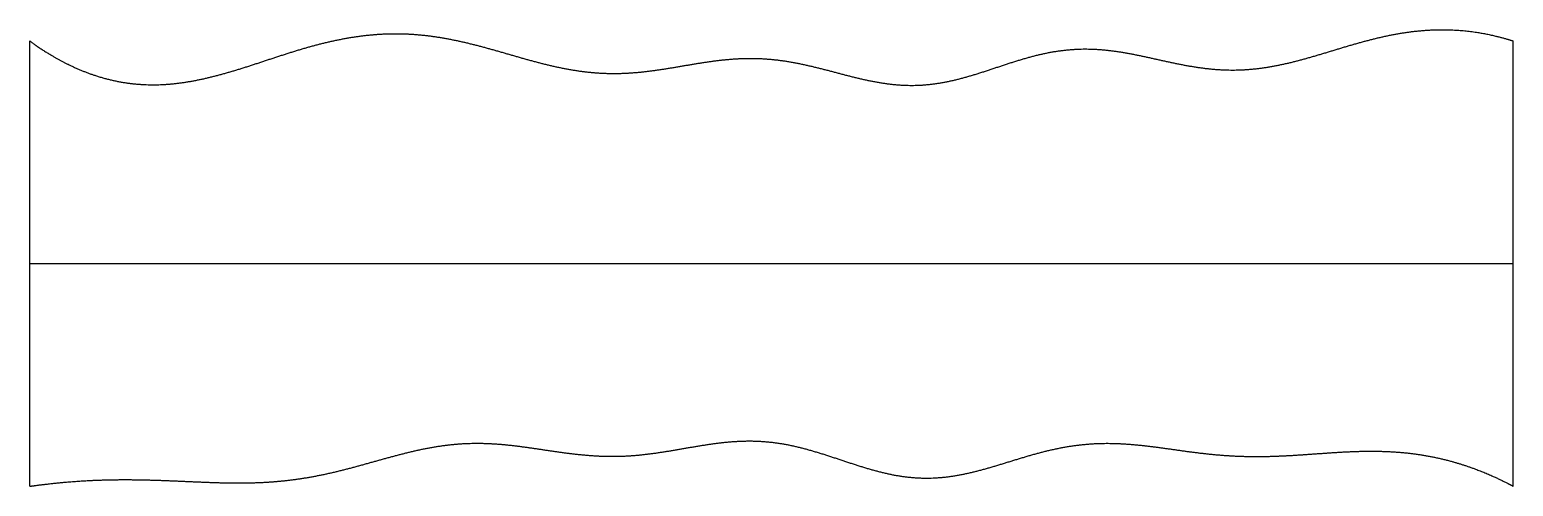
# Model space of a CAD drawing. Header units: millimetres. Extents: x 0 to 10, y 0 to 3.1.
import ezdxf

# ---------------------------------------------------------------- set-up
doc = ezdxf.new("R2010")
doc.units = ezdxf.units.MM
doc.layers.get('0').update_dxf_attribs({"linetype": 'CONTINUOUS'})

msp = doc.modelspace()

# ---------------------------------------------------------------- linework, layer by layer
for points in [[(0, 3), (0.04, 2.971), (0.12, 2.917), (0.239, 2.847), (0.398, 2.774), (0.596, 2.719), (0.794, 2.698), (0.991, 2.708), (1.188, 2.745), (1.386, 2.8), (1.584, 2.866), (1.783, 2.933), (1.982, 2.99), (2.183, 3.032), (2.385, 3.053), (2.587, 3.051), (2.788, 3.025), (2.99, 2.98), (3.19, 2.923), (3.39, 2.863), (3.59, 2.813), (3.789, 2.782), (3.989, 2.776), (4.189, 2.795), (4.39, 2.83), (4.591, 2.866), (4.793, 2.888), (4.994, 2.884), (5.195, 2.851), (5.396, 2.799), (5.596, 2.743), (5.796, 2.703), (5.995, 2.693), (6.194, 2.721), (6.392, 2.778), (6.591, 2.848), (6.79, 2.911), (6.99, 2.948), (7.19, 2.952), (7.391, 2.924), (7.592, 2.878), (7.793, 2.832), (7.994, 2.802), (8.194, 2.8), (8.394, 2.827), (8.594, 2.877), (8.793, 2.939), (8.993, 3), (9.193, 3.049), (9.394, 3.077), (9.595, 3.081), (9.757, 3.063), (9.878, 3.036), (9.959, 3.013), (10, 3)], [(0, 0), (0, 0.12), (0, 0.36), (0, 0.72), (0, 1.2), (0, 1.8), (0, 2.28), (0, 2.64), (0, 2.88), (0, 3)], [(10, 0), (10, 0.12), (10, 0.36), (10, 0.72), (10, 1.2), (10, 1.8), (10, 2.28), (10, 2.64), (10, 2.88), (10, 3)], [(0, 1.5), (0.4, 1.5), (1.2, 1.5), (2.4, 1.5), (4, 1.5), (6, 1.5), (7.6, 1.5), (8.8, 1.5), (9.6, 1.5), (10, 1.5)], [(0, 0), (0.04, 0.006), (0.12, 0.016), (0.24, 0.03), (0.401, 0.041), (0.602, 0.047), (0.803, 0.044), (1.004, 0.036), (1.206, 0.026), (1.407, 0.02), (1.608, 0.025), (1.808, 0.045), (2.008, 0.082), (2.208, 0.134), (2.407, 0.192), (2.606, 0.245), (2.805, 0.283), (3.004, 0.296), (3.204, 0.285), (3.404, 0.256), (3.605, 0.224), (3.806, 0.201), (4.007, 0.198), (4.208, 0.219), (4.409, 0.255), (4.61, 0.291), (4.81, 0.312), (5.01, 0.304), (5.209, 0.263), (5.408, 0.199), (5.606, 0.13), (5.805, 0.073), (6.003, 0.047), (6.201, 0.058), (6.4, 0.102), (6.599, 0.165), (6.798, 0.228), (6.998, 0.274), (7.199, 0.295), (7.399, 0.289), (7.6, 0.265), (7.801, 0.234), (8.002, 0.209), (8.204, 0.198), (8.405, 0.201), (8.606, 0.214), (8.807, 0.23), (9.007, 0.24), (9.207, 0.236), (9.406, 0.213), (9.605, 0.168), (9.763, 0.113), (9.882, 0.061), (9.961, 0.021), (10, 0)]]:
    msp.add_open_spline(points, degree=5)

doc.saveas('drawing.dxf')
